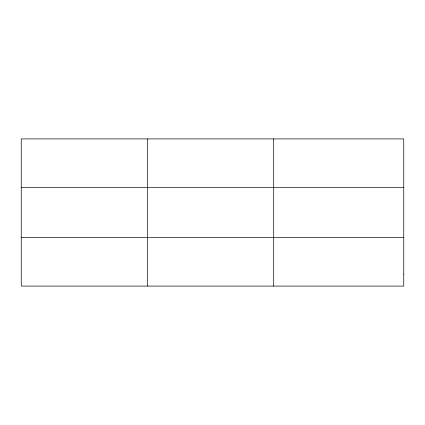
<?xml version="1.0" encoding="UTF-8"?>
<svg xmlns="http://www.w3.org/2000/svg" width="425" height="425" viewBox="0 0 425 425"><rect width="100%" height="100%" fill="white"/><g stroke="black" fill="none" stroke-linecap="round" stroke-linejoin="round"><path stroke-width="0.64" d="M147.475 138.911L147.475 286.089M273.7 138.911L273.7 286.089M21.25 187.478L403.75 187.478M21.25 237.522L403.75 237.522M403.75 273.944L403.75 286.089L21.25 286.089L21.25 138.911L403.75 138.911L403.75 273.944"/></g></svg>
